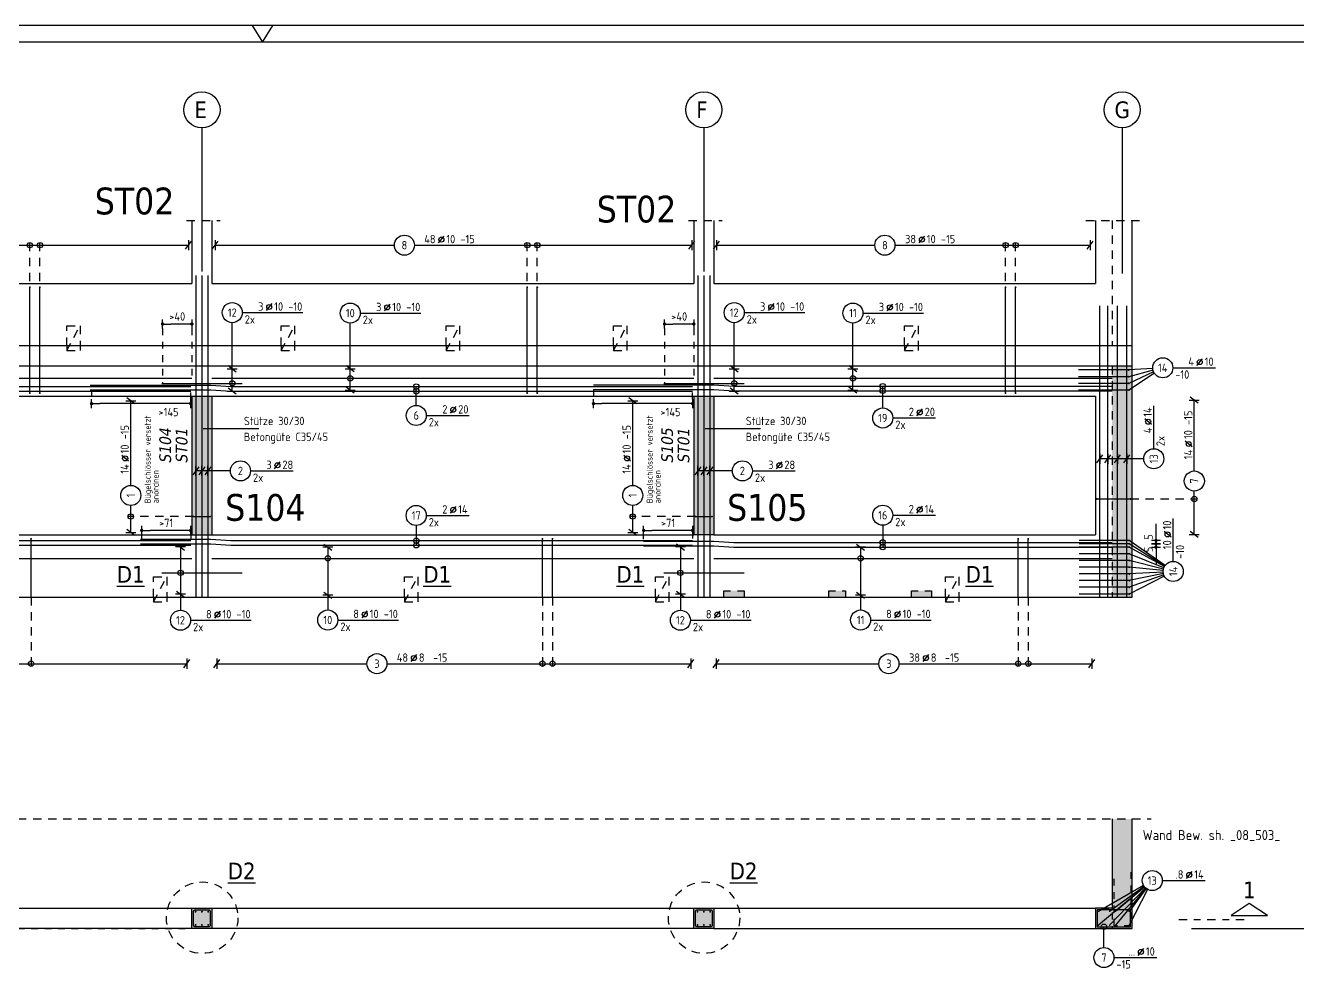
# Model space of a CAD drawing. Extents: x 30.7 to 127.4, y -29 to 23.
# Drawn here: x 66.14 to 85.15, y -3.39 to 10.69 of the extents above; entities that cross this region are included whole.
import ezdxf
from ezdxf.enums import TextEntityAlignment as Align

# ---------------------------------------------------------------- set-up
doc = ezdxf.new("R2010")
doc.units = 0
doc.header["$LTSCALE"] = 0.5
for name, pattern in [('AUSGEZOGEN', [1000.01, 1000, 0.01]), ('DOT', [0.175, 0.05, -0.125]), ('HIDDEN', [0.375, 0.25, -0.125]), ('HIDDEN2', [0.187, 0.125, -0.062]), ('HIDDEN4', [0.12, 0.02, -0.1]), ('PUNKT', [0.175, 0.05, -0.125]), ('STRICHPUNKT2', [0.55, 0.25, -0.125, 0.05, -0.125]), ('VERDECKT', [0.375, 0.25, -0.125])]:
    doc.linetypes.add(name, pattern=pattern)
for name, color, linetype in [('ACHSEN', 7, 'Continuous'), ('AFU', 7, 'Continuous'), ('BETON', 7, 'Continuous'), ('Brüstung EG', 7, 'Continuous'), ('DETAIL', 7, 'Continuous'), ('DRUEBER', 7, 'Continuous'), ('EG', 7, 'Continuous'), ('grau_dunkel', 7, 'Continuous'), ('grau_mittel', 7, 'Continuous'), ('HILFE', 7, 'Continuous'), ('MASSE', 7, 'Continuous'), ('OBJEKT', 7, 'Continuous'), ('RAHMEN', 7, 'Continuous'), ('RND', 7, 'Continuous'), ('SCHNITTE', 7, 'Continuous'), ('SFP_Achsen', 7, 'Continuous'), ('TEXT', 7, 'Continuous'), ('VERDECKT', 7, 'Continuous')]:
    doc.layers.add(name, color=color, linetype=linetype)
doc.layers.add('NOPLOT', color=7, linetype='Continuous', plot=False)
doc.styles.add('helv', font='tahoma.ttf')
doc.styles.add('txt', font='isocp.shx')
doc.linetypes.add('AFU_50K', pattern='A,0.15,["/",Standard,S=0.2,R=0,X=-0.01,Y=-0.1],0.07,["/",Standard,S=0.2,R=0,X=-0.01,Y=-0.1],0.15', length=0.37)
doc.linetypes.add('AFU_50L', pattern='A,0.75,["/",Standard,S=0.2,R=0,X=-0.01,Y=-0.1],0.07,["/",Standard,S=0.2,R=0,X=-0.01,Y=-0.1],0.75', length=1.57)
doc.dimstyles.new('DOT_I', dxfattribs={"dimscale": 0.5, "dimtxt": 0.25, "dimasz": 0.25, "dimexe": 0.1, "dimexo": 0.3, "dimgap": 0.1, "dimtad": 1, "dimdec": 3, "dimzin": 3, "dimtxsty": 'txt', "dimblk": 'DOT', "dimblk1": 'DOT', "dimblk2": 'DOT', "dimsah": 1, "dimcen": 0.1, "dimse1": 1, "dimse2": 1, "dimazin": 0, "dimtfac": 1, "dimtdec": 4, "dimtix": 1, "dimtmove": 2, "dimatfit": 3, "dimfxl": 0, "dimtvp": 1, "dimtolj": 1, "dimtzin": 0, "dimarcsym": 0})

# ---------------------------------------------------------------- blocks, each defined once
blk = doc.blocks.new('lei_gre')
at = {"layer": 'RND', "color": 7, "linetype": 'Continuous'}
for p, q in [((-0.09, -0.12), (0.09, 0.12)), ((0, 0.15), (0, -0.15))]:
    blk.add_line(p, q, dxfattribs=at)
blk = doc.blocks.new('RND_LEI')
at = {"layer": 'RND', "color": 7, "linetype": 'Continuous'}
blk.add_line((1.022, 0.066), (1.19, 0.27), dxfattribs=at)
for centre, radius in [((0, 0), 0.3), ((1.106, 0.168), 0.075)]:
    blk.add_circle(centre, radius, dxfattribs=at)
at = {"layer": 'RND', "color": 7, "linetype": 'Continuous', "style": 'txt'}
blk.add_attdef('POSL', text='', height=0.25, dxfattribs=at).set_placement((0, 0), align=Align.MIDDLE)
blk.add_attdef('ANZ', text='', height=0.25, dxfattribs=at).set_placement((0.931, 0.057), align=Align.RIGHT)
for tag, p in [('DUM', (1.253, 0.057)), ('ABSTD', (1.674, 0.057)), ('POSTXT', (0.374, -0.327))]:
    blk.add_attdef(tag, p, '', height=0.25, dxfattribs=at)
blk = doc.blocks.new('SCHN-1')
at = {"layer": 'SCHNITTE', "color": 5, "linetype": 'Continuous'}
blk.add_lwpolyline([(0.54, 0.125), (0, 0.485), (-0.54, 0.125)], close=True, dxfattribs=at)
at = {"layer": 'SCHNITTE', "color": 6, "linetype": 'Continuous', "style": 'helv'}
blk.add_attdef('SCHN-1', text='', height=0.5, dxfattribs=at).set_placement((0, 0.635), align=Align.CENTER)
blk = doc.blocks.new('DOT')
at = {"layer": 'MASSE', "color": 7, "linetype": 'Continuous'}
for p, q in [((0, 0), (-1, 0)), ((0, 0.54), (0, -0.54))]:
    blk.add_line(p, q, dxfattribs=at)
at = {"layer": 'MASSE', "color": 7, "linetype": 'Continuous', "const_width": 0.2}
blk.add_lwpolyline([(-0.1, 0, 1), (0.1, 0, 1)], format="xyb", close=True, dxfattribs=at)
blk = doc.blocks.new('*D31')
at = {"layer": 'DEFPOINTS', "color": 0, "linetype": 'AUSGEZOGEN', "transparency": 16777216}
for p in [(68.188, 6.231), (68.188, 6.231), (68.626, 6.231)]:
    blk.add_point(p, dxfattribs=at)
at = {"layer": 'MASSE', "color": 0, "linetype": 'AUSGEZOGEN', "lineweight": -2, "transparency": 16777216}
blk.add_line((68.501, 6.231), (68.313, 6.231), dxfattribs=at)
at = {"layer": 'MASSE', "color": 0, "linetype": 'AUSGEZOGEN', "lineweight": -2, "transparency": 16777216, "xscale": 0.125, "yscale": 0.125, "zscale": 0.125, "rotation": 180}
blk.add_blockref('DOT', (68.188, 6.231), dxfattribs=at)
at = {"layer": 'MASSE', "color": 0, "linetype": 'AUSGEZOGEN', "lineweight": -2, "transparency": 16777216, "xscale": 0.125, "yscale": 0.125, "zscale": 0.125}
blk.add_blockref('DOT', (68.626, 6.231), dxfattribs=at)
at = {"layer": 'MASSE', "color": 0, "linetype": 'AUSGEZOGEN', "transparency": 16777216, "insert": (68.407, 6.343), "char_height": 0.125, "attachment_point": 5, "style": 'txt'}
blk.add_mtext('\\A1;>40', dxfattribs=at)
blk = doc.blocks.new('*D32')
at = {"layer": 'DEFPOINTS', "color": 0, "linetype": 'AUSGEZOGEN', "transparency": 16777216}
for p in [(75.688, 6.231), (75.688, 6.231), (76.126, 6.231)]:
    blk.add_point(p, dxfattribs=at)
at = {"layer": 'MASSE', "color": 0, "linetype": 'AUSGEZOGEN', "lineweight": -2, "transparency": 16777216}
blk.add_line((76.001, 6.231), (75.813, 6.231), dxfattribs=at)
at = {"layer": 'MASSE', "color": 0, "linetype": 'AUSGEZOGEN', "lineweight": -2, "transparency": 16777216, "xscale": 0.125, "yscale": 0.125, "zscale": 0.125, "rotation": 180}
blk.add_blockref('DOT', (75.688, 6.231), dxfattribs=at)
at = {"layer": 'MASSE', "color": 0, "linetype": 'AUSGEZOGEN', "lineweight": -2, "transparency": 16777216, "xscale": 0.125, "yscale": 0.125, "zscale": 0.125}
blk.add_blockref('DOT', (76.126, 6.231), dxfattribs=at)
at = {"layer": 'MASSE', "color": 0, "linetype": 'AUSGEZOGEN', "transparency": 16777216, "insert": (75.907, 6.343), "char_height": 0.125, "attachment_point": 5, "style": 'txt'}
blk.add_mtext('\\A1;>40', dxfattribs=at)
blk = doc.blocks.new('*D35')
at = {"layer": 'DEFPOINTS', "color": 0, "linetype": 'AUSGEZOGEN', "transparency": 16777216}
for p in [(75.376, 3.149), (75.376, 3.149), (76.107, 3.149)]:
    blk.add_point(p, dxfattribs=at)
at = {"layer": 'MASSE', "color": 0, "linetype": 'AUSGEZOGEN', "lineweight": -2, "transparency": 16777216}
blk.add_line((75.982, 3.149), (75.501, 3.149), dxfattribs=at)
at = {"layer": 'MASSE', "color": 0, "linetype": 'AUSGEZOGEN', "lineweight": -2, "transparency": 16777216, "xscale": 0.125, "yscale": 0.125, "zscale": 0.125, "rotation": 180}
blk.add_blockref('DOT', (75.376, 3.149), dxfattribs=at)
at = {"layer": 'MASSE', "color": 0, "linetype": 'AUSGEZOGEN', "lineweight": -2, "transparency": 16777216, "xscale": 0.125, "yscale": 0.125, "zscale": 0.125}
blk.add_blockref('DOT', (76.107, 3.149), dxfattribs=at)
at = {"layer": 'MASSE', "color": 0, "linetype": 'AUSGEZOGEN', "transparency": 16777216, "insert": (75.741, 3.261), "char_height": 0.125, "attachment_point": 5, "style": 'txt'}
blk.add_mtext('\\A1;>71', dxfattribs=at)
blk = doc.blocks.new('*D36')
at = {"layer": 'DEFPOINTS', "color": 0, "linetype": 'AUSGEZOGEN', "transparency": 16777216}
for p in [(67.876, 3.149), (67.876, 3.149), (68.607, 3.149)]:
    blk.add_point(p, dxfattribs=at)
at = {"layer": 'MASSE', "color": 0, "linetype": 'AUSGEZOGEN', "lineweight": -2, "transparency": 16777216}
blk.add_line((68.482, 3.149), (68.001, 3.149), dxfattribs=at)
at = {"layer": 'MASSE', "color": 0, "linetype": 'AUSGEZOGEN', "lineweight": -2, "transparency": 16777216, "xscale": 0.125, "yscale": 0.125, "zscale": 0.125, "rotation": 180}
blk.add_blockref('DOT', (67.876, 3.149), dxfattribs=at)
at = {"layer": 'MASSE', "color": 0, "linetype": 'AUSGEZOGEN', "lineweight": -2, "transparency": 16777216, "xscale": 0.125, "yscale": 0.125, "zscale": 0.125}
blk.add_blockref('DOT', (68.607, 3.149), dxfattribs=at)
at = {"layer": 'MASSE', "color": 0, "linetype": 'AUSGEZOGEN', "transparency": 16777216, "insert": (68.241, 3.261), "char_height": 0.125, "attachment_point": 5, "style": 'txt'}
blk.add_mtext('\\A1;>71', dxfattribs=at)
blk = doc.blocks.new('*D38')
at = {"layer": 'DEFPOINTS', "color": 0, "linetype": 'AUSGEZOGEN', "transparency": 16777216}
for p in [(83.032, 2.949), (83.032, 2.899), (83.032, 2.899)]:
    blk.add_point(p, dxfattribs=at)
at = {"layer": 'MASSE', "color": 0, "linetype": 'AUSGEZOGEN', "lineweight": -2, "transparency": 16777216}
for p, q in [((83.032, 3.074), (83.032, 3.199)), ((83.032, 2.949), (83.032, 2.899)), ((83.032, 2.774), (83.032, 2.649))]:
    blk.add_line(p, q, dxfattribs=at)
at = {"layer": 'MASSE', "color": 0, "linetype": 'AUSGEZOGEN', "lineweight": -2, "transparency": 16777216, "xscale": 0.125, "yscale": 0.125, "zscale": 0.125}
for p, rotation in [((83.032, 2.949), 270), ((83.032, 2.899), 90)]:
    blk.add_blockref('DOT', p, dxfattribs=dict(at, rotation=rotation))
at = {"layer": 'MASSE', "color": 0, "linetype": 'AUSGEZOGEN', "transparency": 16777216, "insert": (82.92, 2.864), "char_height": 0.125, "attachment_point": 5, "rotation": 90, "style": 'txt'}
blk.add_mtext('\\A1;5', dxfattribs=at)
blk = doc.blocks.new('*D39')
at = {"layer": 'DEFPOINTS', "color": 0, "linetype": 'AUSGEZOGEN', "transparency": 16777216}
for p in [(83.032, 2.999), (83.032, 2.999), (83.032, 2.949)]:
    blk.add_point(p, dxfattribs=at)
at = {"layer": 'MASSE', "color": 0, "linetype": 'AUSGEZOGEN', "lineweight": -2, "transparency": 16777216}
for p, q in [((83.032, 3.124), (83.032, 3.249)), ((83.032, 2.949), (83.032, 2.999)), ((83.032, 2.824), (83.032, 2.699))]:
    blk.add_line(p, q, dxfattribs=at)
at = {"layer": 'MASSE', "color": 0, "linetype": 'AUSGEZOGEN', "lineweight": -2, "transparency": 16777216, "xscale": 0.125, "yscale": 0.125, "zscale": 0.125}
for p, rotation in [((83.032, 2.999), 270), ((83.032, 2.949), 90)]:
    blk.add_blockref('DOT', p, dxfattribs=dict(at, rotation=rotation))
at = {"layer": 'MASSE', "color": 0, "linetype": 'AUSGEZOGEN', "transparency": 16777216, "insert": (82.92, 3.051), "char_height": 0.125, "attachment_point": 5, "rotation": 90, "style": 'txt'}
blk.add_mtext('\\A1;5', dxfattribs=at)
blk = doc.blocks.new('*D40')
at = {"layer": 'DEFPOINTS', "color": 0, "linetype": 'AUSGEZOGEN', "transparency": 16777216}
for p in [(74.626, 5.043), (74.626, 5.043), (76.107, 5.043)]:
    blk.add_point(p, dxfattribs=at)
at = {"layer": 'MASSE', "color": 0, "linetype": 'AUSGEZOGEN', "lineweight": -2, "transparency": 16777216}
blk.add_line((75.982, 5.043), (74.751, 5.043), dxfattribs=at)
at = {"layer": 'MASSE', "color": 0, "linetype": 'AUSGEZOGEN', "lineweight": -2, "transparency": 16777216, "xscale": 0.125, "yscale": 0.125, "zscale": 0.125, "rotation": 180}
blk.add_blockref('DOT', (74.626, 5.043), dxfattribs=at)
at = {"layer": 'MASSE', "color": 0, "linetype": 'AUSGEZOGEN', "lineweight": -2, "transparency": 16777216, "xscale": 0.125, "yscale": 0.125, "zscale": 0.125}
blk.add_blockref('DOT', (76.107, 5.043), dxfattribs=at)
at = {"layer": 'MASSE', "color": 0, "linetype": 'AUSGEZOGEN', "transparency": 16777216, "insert": (75.777, 4.916), "char_height": 0.125, "attachment_point": 5, "style": 'txt'}
blk.add_mtext('\\A1;>145', dxfattribs=at)
blk = doc.blocks.new('*D41')
at = {"layer": 'DEFPOINTS', "color": 0, "linetype": 'AUSGEZOGEN', "transparency": 16777216}
for p in [(67.126, 5.043), (67.126, 5.043), (68.607, 5.043)]:
    blk.add_point(p, dxfattribs=at)
at = {"layer": 'MASSE', "color": 0, "linetype": 'AUSGEZOGEN', "lineweight": -2, "transparency": 16777216}
blk.add_line((68.482, 5.043), (67.251, 5.043), dxfattribs=at)
at = {"layer": 'MASSE', "color": 0, "linetype": 'AUSGEZOGEN', "lineweight": -2, "transparency": 16777216, "xscale": 0.125, "yscale": 0.125, "zscale": 0.125, "rotation": 180}
blk.add_blockref('DOT', (67.126, 5.043), dxfattribs=at)
at = {"layer": 'MASSE', "color": 0, "linetype": 'AUSGEZOGEN', "lineweight": -2, "transparency": 16777216, "xscale": 0.125, "yscale": 0.125, "zscale": 0.125}
blk.add_blockref('DOT', (68.607, 5.043), dxfattribs=at)
at = {"layer": 'MASSE', "color": 0, "linetype": 'AUSGEZOGEN', "transparency": 16777216, "insert": (68.277, 4.916), "char_height": 0.125, "attachment_point": 5, "style": 'txt'}
blk.add_mtext('\\A1;>145', dxfattribs=at)
blk = doc.blocks.new('A1-57-0')
at = {"layer": 'RAHMEN'}
blk.add_line((137.9, 59.4), (0, 59.4), dxfattribs=at)
at = {"layer": 'RAHMEN', "color": 7, "linetype": 'Continuous'}
for p, q in [((59.14, 59.4), (59.45, 58.9)), ((59.45, 58.9), (59.76, 59.4))]:
    blk.add_line(p, q, dxfattribs=at)
at = {"layer": 'RAHMEN', "color": 5}
blk.add_line((137.4, 58.9), (2, 58.9), dxfattribs=at)

msp = doc.modelspace()

# ---------------------------------------------------------------- hatches: boundary and pattern name
at = {"layer": 'EG', "linetype": 'AUSGEZOGEN'}
h = msp.add_hatch(dxfattribs=at)
h.set_pattern_fill('DOTS', scale=0.8, double=1)
h.set_pattern_definition([(0, (-34.909254, 358.36266), (0.025, 0.05), [0, -0.05])])
h.paths.add_polyline_path([(76.4257, -2.4939), (76.1257, -2.4939), (76.1257, -2.7939), (76.4257, -2.7939)])
h.paths.add_polyline_path([(68.6257, -2.7939), (68.9257, -2.7939), (68.9257, -2.4939), (68.6257, -2.4939)])
h.paths.add_polyline_path([(61.1257, -2.7939), (61.4257, -2.7939), (61.4257, -2.4939), (61.1257, -2.4939)])
h.paths.add_polyline_path([(53.6257, -2.7939), (53.9257, -2.7939), (53.9257, -2.4939), (53.6257, -2.4939)])
h.paths.add_polyline_path([(47.3757, -2.7939), (47.6757, -2.7939), (47.6757, -2.4939), (47.3757, -2.4939)])
h.paths.add_polyline_path([(82.6757, -1.159), (82.3757, -1.159), (82.3757, -2.7939), (82.6757, -2.7939)])
h.paths.add_polyline_path([(43.9107, -1.159), (43.7007, -1.159), (43.7007, -2.7939), (43.9107, -2.7939)])
at = {"layer": 'grau_dunkel'}
for points in [[(68.6257, 3.0836), (68.9257, 3.0836), (68.9257, 5.1536), (68.6257, 5.1536)], [(76.1257, 3.0836), (76.4257, 3.0836), (76.4257, 5.1536), (76.1257, 5.1536)]]:
    msp.add_hatch(color=21, dxfattribs=at).paths.add_polyline_path(points)
at = {"layer": 'grau_mittel'}
msp.add_hatch(color=61, dxfattribs=at).paths.add_polyline_path([(82.3757, 2.1536), (82.6757, 2.1536), (82.6757, 5.6036), (82.3757, 5.6036)])
h = msp.add_hatch(color=61, dxfattribs=at)
h.paths.add_polyline_path([(76.5757, 2.2486), (76.5757, 2.1536), (76.8757, 2.1536), (76.8757, 2.2486)])
h.paths.add_polyline_path([(78.3907, 2.1536), (78.3907, 2.2486), (78.1407, 2.2486), (78.1407, 2.1536)])
h.paths.add_polyline_path([(79.6757, 2.1536), (79.6757, 2.2486), (79.3757, 2.2486), (79.3757, 2.1536)])

# ---------------------------------------------------------------- linework, layer by layer
at = {"layer": 'ACHSEN', "color": 140, "linetype": 'AUSGEZOGEN'}
for p, q in [((68.7757, 9.1586), (68.7757, 7.0132)), ((76.2757, 9.1586), (76.2757, 7.0132)), ((82.5257, 9.1586), (82.5257, 6.9832)), ((83.5636, -2.7939), (85.4257, -2.7939))]:
    msp.add_line(p, q, dxfattribs=at)
at = {"layer": 'AFU', "color": 8, "linetype": 'AFU_50L'}
for p, q in [((82.6757, 5.9036), (43.7007, 5.9036)), ((82.6757, 5.6036), (47.4007, 5.6036)), ((47.4007, 2.1536), (82.6757, 2.1536))]:
    msp.add_line(p, q, dxfattribs=at)
at = {"layer": 'AFU', "color": 8, "linetype": 'AFU_50K'}
for p, q in [((68.6257, 5.1536), (68.9257, 5.1536)), ((76.1257, 5.1536), (76.4257, 5.1536)), ((68.6257, 3.0836), (68.9257, 3.0836)), ((76.4257, 3.0836), (76.1257, 3.0836))]:
    msp.add_line(p, q, dxfattribs=at)
at = {"layer": 'BETON', "color": 6, "linetype": 'AUSGEZOGEN'}
for p, q in [((68.6257, 7.7769), (68.6257, 6.8336)), ((68.9257, 7.7769), (68.9257, 6.8336)), ((76.1257, 7.7769), (76.1257, 6.8336)), ((76.4257, 7.7769), (76.4257, 6.8336)), ((82.1257, 7.7769), (82.1257, 6.8336)), ((82.6757, 2.1536), (82.6757, 7.7769)), ((61.4257, 6.8336), (68.6257, 6.8336)), ((68.9257, 6.8336), (76.1257, 6.8336)), ((76.4257, 6.8336), (82.1257, 6.8336)), ((61.4257, 5.1536), (68.6257, 5.1536)), ((68.6257, 5.1536), (68.6257, 3.0836)), ((68.9257, 5.1536), (68.9257, 3.0836)), ((68.9257, 5.1536), (76.1257, 5.1536)), ((76.1257, 5.1536), (76.1257, 3.0836)), ((76.4257, 5.1536), (76.4257, 3.0836)), ((76.4257, 5.1536), (82.1257, 5.1536)), ((82.1257, 5.1536), (82.1257, 3.0836)), ((61.4257, 3.0836), (68.6257, 3.0836)), ((68.9257, 3.0836), (76.1257, 3.0836)), ((76.4257, 3.0836), (82.1257, 3.0836))]:
    msp.add_line(p, q, dxfattribs=at)
at = {"layer": 'BETON', "color": 6, "linetype": 'AUSGEZOGEN', "lineweight": -2}
msp.add_lwpolyline([(82.3757, -1.159), (82.3757, -2.4939), (82.1257, -2.4939), (82.1257, -2.7939), (82.6757, -2.7939), (82.6757, -1.159)], dxfattribs=at)
for points in [[(68.6257, -2.4939), (68.9257, -2.4939), (68.9257, -2.7939), (68.6257, -2.7939)], [(76.1257, -2.4939), (76.4257, -2.4939), (76.4257, -2.7939), (76.1257, -2.7939)]]:
    msp.add_lwpolyline(points, close=True, dxfattribs=at)
at = {"layer": 'Brüstung EG', "color": 102, "linetype": 'DOT'}
for p, q in [((61.4257, -2.4939), (68.6257, -2.4939)), ((68.9257, -2.4939), (76.1257, -2.4939)), ((76.4257, -2.4939), (82.3757, -2.4939)), ((61.4257, -2.7939), (68.6257, -2.7939)), ((76.1257, -2.7939), (68.9257, -2.7939)), ((76.4257, -2.7939), (82.3757, -2.7939))]:
    msp.add_line(p, q, dxfattribs=at)
at = {"layer": 'DETAIL', "color": 102, "linetype": 'VERDECKT'}
for centre in [(68.7791, -2.6347), (76.2791, -2.6347)]:
    msp.add_circle(centre, 0.5334, dxfattribs=at)
at = {"layer": 'DRUEBER', "color": 7, "linetype": 'DOT'}
for p, q in [((76.5757, 2.1536), (76.5757, 2.2486)), ((76.5757, 2.2486), (76.8757, 2.2486)), ((76.8757, 2.2486), (76.8757, 2.1536)), ((78.1407, 2.1536), (78.1407, 2.2486)), ((78.1407, 2.2486), (78.3907, 2.2486)), ((78.3907, 2.2486), (78.3907, 2.1536)), ((79.3757, 2.1536), (79.3757, 2.2486)), ((79.3757, 2.2486), (79.6757, 2.2486)), ((79.6757, 2.2486), (79.6757, 2.1536))]:
    msp.add_line(p, q, dxfattribs=at)
at = {"layer": 'DRUEBER', "color": 7, "linetype": 'PUNKT', "lineweight": -2}
msp.add_lwpolyline([(82.3757, -1.159), (82.3757, -2.7939), (82.6757, -2.7939), (82.6757, -1.159)], dxfattribs=at)
for points in [[(68.6257, -2.4939), (68.9257, -2.4939), (68.9257, -2.7939), (68.6257, -2.7939)], [(76.1257, -2.4939), (76.4257, -2.4939), (76.4257, -2.7939), (76.1257, -2.7939)]]:
    msp.add_lwpolyline(points, close=True, dxfattribs=at)
at = {"layer": 'grau_mittel', "color": 61}
for points in [[(68.6257, -2.4939), (68.9257, -2.4939), (68.6257, -2.7939), (68.9257, -2.7939)], [(76.1257, -2.4939), (76.4257, -2.4939), (76.1257, -2.7939), (76.4257, -2.7939)], [(82.1257, -2.4939), (82.6757, -2.4939), (82.1257, -2.7939), (82.6757, -2.7939)]]:
    msp.add_solid(points, dxfattribs=at)
at = {"layer": 'HILFE', "color": 102, "linetype": 'HIDDEN'}
for p, q in [((68.5469, 7.7769), (69.0469, 7.7769)), ((76.0469, 7.7769), (76.5469, 7.7769)), ((81.9851, 7.7769), (82.7969, 7.7769)), ((43.3015, -1.159), (82.9617, -1.159))]:
    msp.add_line(p, q, dxfattribs=at)
at = {"layer": 'HILFE', "color": 102, "linetype": 'AUSGEZOGEN'}
for p, q in [((69.6242, 4.6633), (68.7956, 4.6633)), ((77.1242, 4.6633), (76.2956, 4.6633))]:
    msp.add_line(p, q, dxfattribs=at)
at = {"layer": 'MASSE', "color": 7, "linetype": 'HIDDEN4'}
for p, q in [((68.1882, 6.1633), (68.1882, 5.3443)), ((68.6257, 6.1633), (68.6257, 5.4211)), ((75.6882, 6.1633), (75.6882, 5.3443)), ((76.1257, 6.1633), (76.1257, 5.4211)), ((67.1257, 5.2532), (67.1257, 5.1103)), ((68.6073, 5.1103), (68.6073, 5.2272)), ((74.6257, 5.2532), (74.6257, 5.1103)), ((76.1073, 5.1103), (76.1073, 5.2272)), ((67.8757, 3.0188), (67.8757, 3.0813)), ((68.6073, 3.0836), (68.6073, 3.0266)), ((75.3757, 3.0188), (75.3757, 3.0813)), ((76.1073, 3.0836), (76.1073, 3.0266)), ((68.6132, 2.7217), (68.6132, 2.7217))]:
    msp.add_line(p, q, dxfattribs=at)
at = {"layer": 'OBJEKT', "color": 7, "linetype": 'AUSGEZOGEN'}
for p, q in [((61.4257, -2.4939), (68.6257, -2.4939)), ((68.9257, -2.4939), (76.1257, -2.4939)), ((76.4257, -2.4939), (82.1257, -2.4939)), ((68.6257, -2.7939), (61.4257, -2.7939)), ((76.1257, -2.7939), (68.9257, -2.7939)), ((76.4257, -2.7939), (82.1257, -2.7939))]:
    msp.add_line(p, q, dxfattribs=at)
at = {"layer": 'RND', "color": 102, "linetype": 'VERDECKT'}
for p, q in [((66.2042, 6.4199), (66.2042, 7.458)), ((66.3542, 6.4199), (66.3542, 7.458)), ((73.6364, 6.4199), (73.6364, 7.458)), ((73.7864, 6.4199), (73.7864, 7.458)), ((80.7833, 6.4199), (80.7833, 7.458)), ((80.9333, 6.4199), (80.9333, 7.458)), ((82.6494, 3.6186), (83.6538, 3.6186)), ((68.6507, 3.3562), (67.6624, 3.3562)), ((76.1507, 3.3562), (75.1624, 3.3562)), ((66.2226, 2.1536), (66.2226, 1.1087)), ((73.8636, 2.1536), (73.8636, 1.1087)), ((74.0136, 2.1536), (74.0136, 1.1087)), ((80.9723, 2.1536), (80.9723, 1.1087)), ((81.1223, 2.1536), (81.1223, 1.1087))]:
    msp.add_line(p, q, dxfattribs=at)
at = {"layer": 'RND', "color": 7, "linetype": 'AUSGEZOGEN'}
for p, q in [((64.5781, 7.408), (68.5727, 7.408)), ((68.9735, 7.408), (71.6509, 7.408)), ((71.9509, 7.408), (76.0979, 7.408)), ((76.4653, 7.408), (78.8303, 7.408)), ((79.1303, 7.408), (82.0484, 7.408)), ((69.379, 6.4007), (70.2852, 6.4007)), ((71.1421, 6.3943), (72.0483, 6.3943)), ((76.879, 6.4007), (77.7852, 6.4007)), ((78.6532, 6.3943), (79.5595, 6.3943)), ((69.229, 5.5591), (69.229, 6.2507)), ((70.9921, 5.5603), (70.9921, 6.2443)), ((76.729, 5.5591), (76.729, 6.2507)), ((78.5032, 5.5603), (78.5032, 6.2443)), ((69.229, 5.228), (69.229, 5.5591)), ((70.9921, 5.2433), (70.9921, 5.5603)), ((76.729, 5.228), (76.729, 5.5591)), ((78.5032, 5.2433), (78.5032, 5.5603)), ((83.2829, 5.5774), (83.9229, 5.5774)), ((67.7124, 3.8213), (67.7124, 5.0835)), ((75.2124, 3.8213), (75.2124, 5.0835)), ((82.9985, 4.3693), (82.9985, 5.0093)), ((83.6038, 4.0363), (83.6038, 5.0956)), ((72.1284, 4.8656), (72.7684, 4.8656)), ((79.0987, 4.8274), (79.7387, 4.8274)), ((69.5013, 4.0372), (70.1413, 4.0372)), ((77.0013, 4.0372), (77.6413, 4.0372)), ((83.6038, 3.087), (83.6038, 3.7363)), ((67.7124, 3.1176), (67.7124, 3.5213)), ((75.2124, 3.1176), (75.2124, 3.5213)), ((72.1278, 3.372), (72.7678, 3.372)), ((79.0982, 3.3754), (79.7382, 3.3754)), ((83.2891, 2.686), (83.2891, 3.326)), ((68.4559, 2.9011), (68.4559, 2.1967)), ((70.6564, 2.8981), (70.6564, 2.1821)), ((75.925, 2.9011), (75.925, 2.1967)), ((78.6178, 2.8981), (78.6178, 2.1821)), ((68.4559, 2.1967), (68.4559, 1.9569)), ((70.6564, 2.1821), (70.6564, 1.9609)), ((75.925, 2.1967), (75.925, 1.9569)), ((78.6178, 2.1821), (78.6178, 1.9609)), ((68.6059, 1.8069), (69.5122, 1.8069)), ((70.8064, 1.8109), (71.7126, 1.8109)), ((76.075, 1.8069), (76.9813, 1.8069)), ((78.7678, 1.8109), (79.674, 1.8109)), ((64.5652, 1.1587), (68.5509, 1.1587)), ((68.9992, 1.1587), (71.2407, 1.1587)), ((71.5407, 1.1587), (76.0797, 1.1587)), ((76.4615, 1.1587), (78.8903, 1.1587)), ((79.1903, 1.1587), (82.0716, 1.1587)), ((83.1261, -2.0801), (83.7661, -2.0801)), ((82.4039, -3.23), (83.0439, -3.23))]:
    msp.add_line(p, q, dxfattribs=at)
at = {"layer": 'RND', "color": 102, "linetype": 'AUSGEZOGEN'}
for p, q in [((82.9832, 5.5677), (82.6241, 5.5443)), ((82.9878, 5.5394), (82.6241, 5.4443)), ((82.9965, 5.5149), (82.6241, 5.3443)), ((83.0074, 5.4952), (82.6241, 5.2443)), ((71.9784, 5.0156), (71.9784, 5.2972)), ((78.9487, 4.9774), (78.9487, 5.3032)), ((82.8485, 4.2193), (82.1906, 4.2193)), ((69.2013, 4.0372), (68.6857, 4.0372)), ((76.7013, 4.0372), (76.1857, 4.0372)), ((71.9778, 3.222), (71.9778, 2.9266)), ((78.9482, 3.2254), (78.9482, 2.8988)), ((83.1665, 2.6224), (82.6324, 2.999)), ((83.1621, 2.6159), (82.6324, 2.949)), ((83.1578, 2.6086), (82.6324, 2.899)), ((83.1498, 2.5918), (82.6324, 2.799)), ((83.1435, 2.5721), (82.6324, 2.699)), ((83.1398, 2.5503), (82.6324, 2.599)), ((83.1393, 2.5276), (82.6324, 2.499)), ((83.1423, 2.5054), (82.6324, 2.399)), ((83.148, 2.4851), (82.6324, 2.299)), ((83.1557, 2.4675), (82.6324, 2.199)), ((82.8461, -2.1548), (82.1739, -2.5412)), ((82.8608, -2.1759), (82.1739, -2.7466)), ((82.8546, -2.168), (82.3385, -2.5412)), ((82.8724, -2.1884), (82.3385, -2.7466)), ((82.8612, -2.1764), (82.4261, -2.5412)), ((82.8807, -2.1957), (82.4261, -2.7466)), ((82.8858, -2.1998), (82.6281, -2.5412)), ((82.9067, -2.213), (82.6281, -2.7466)), ((82.2539, -3.08), (82.2539, -2.7689))]:
    msp.add_line(p, q, dxfattribs=at)
at = {"layer": 'RND', "color": 1, "linetype": 'AUSGEZOGEN'}
for points in [[(68.6857, 6.9536), (68.6857, 2.1536)], [(68.7757, 6.9536), (68.7757, 2.1536)], [(68.8657, 6.9536), (68.8657, 2.1536)], [(76.1857, 6.9536), (76.1857, 2.1536)], [(76.2757, 6.9536), (76.2757, 2.1536)], [(76.3657, 6.9536), (76.3657, 2.1536)], [(66.2042, 5.1992), (66.2042, 6.7792)], [(66.3542, 5.1992), (66.3542, 6.7792)], [(73.6364, 5.1992), (73.6364, 6.7792)], [(73.7864, 5.1992), (73.7864, 6.7792)], [(80.7833, 5.1992), (80.7833, 6.7792)], [(80.9333, 5.1992), (80.9333, 6.7792)], [(82.1906, 2.1536), (82.1906, 6.5036)], [(82.31, 2.1536), (82.31, 6.5036)], [(82.4582, 2.1536), (82.4582, 6.5036)], [(82.594, 2.1536), (82.594, 6.5036)], [(82.6241, 5.5443), (81.8741, 5.5443)], [(61.4257, 5.4211), (68.6257, 5.4211)], [(68.1757, 5.3443), (69.3757, 5.3443)], [(68.9257, 5.4211), (76.1257, 5.4211)], [(74.6257, 5.3232), (76.4257, 5.3232), (76.7257, 5.3032), (82.3757, 5.3032)], [(75.6757, 5.3443), (76.8757, 5.3443)], [(76.4257, 5.4211), (82.3757, 5.4211)], [(82.6241, 5.4443), (81.8741, 5.4443)], [(82.6241, 5.3443), (81.8741, 5.3443)], [(59.6073, 5.3172), (61.4073, 5.3172), (61.7073, 5.2972), (68.6073, 5.2972)], [(59.6073, 5.2472), (61.4073, 5.2472), (61.7073, 5.2272), (68.6073, 5.2272)], [(67.1073, 5.3172), (68.9073, 5.3172), (69.2073, 5.2972), (76.1073, 5.2972)], [(67.1073, 5.2472), (68.9073, 5.2472), (69.2073, 5.2272), (76.1073, 5.2272)], [(74.6257, 5.2532), (76.4257, 5.2532), (76.7257, 5.2332), (82.3757, 5.2332)], [(82.6241, 5.2443), (81.8741, 5.2443)], [(82.1494, 3.6186), (82.6494, 3.6186)], [(68.6507, 3.3562), (68.9007, 3.3562)], [(76.1507, 3.3562), (76.4007, 3.3562)], [(60.3573, 3.0166), (61.4073, 3.0166), (61.7073, 2.9966), (68.6073, 2.9966)], [(60.3573, 2.9466), (61.4073, 2.9466), (61.7073, 2.9266), (68.6073, 2.9266)], [(66.2226, 2.1536), (66.2226, 3.0236)], [(67.8573, 3.0166), (68.9073, 3.0166), (69.2073, 2.9966), (76.1073, 2.9966)], [(67.8573, 2.9466), (68.9073, 2.9466), (69.2073, 2.9266), (76.1073, 2.9266)], [(73.8636, 2.1536), (73.8636, 3.0236)], [(74.0136, 2.1536), (74.0136, 3.0236)], [(75.3757, 2.9888), (76.4257, 2.9888), (76.7257, 2.9688), (82.3757, 2.9688)], [(75.3757, 2.9188), (76.4257, 2.9188), (76.7257, 2.8988), (82.3757, 2.8988)], [(80.9723, 2.1536), (80.9723, 3.0236)], [(81.1223, 2.1536), (81.1223, 3.0236)], [(82.6324, 2.999), (81.8824, 2.999)], [(82.6324, 2.949), (81.8824, 2.949)], [(82.6324, 2.899), (81.8824, 2.899)], [(61.4257, 2.7314), (68.6257, 2.7314)], [(68.9257, 2.7314), (76.1257, 2.7314)], [(76.4257, 2.7314), (82.3757, 2.7314)], [(82.6324, 2.799), (81.8824, 2.799)], [(82.6324, 2.699), (81.8824, 2.699)], [(68.1757, 2.5153), (69.3757, 2.5153)], [(75.6757, 2.5153), (76.8757, 2.5153)], [(82.6324, 2.599), (81.8824, 2.599)], [(82.6324, 2.499), (81.8824, 2.499)], [(82.6324, 2.399), (81.8824, 2.399)], [(82.6324, 2.299), (81.8824, 2.299)], [(82.6324, 2.199), (81.8824, 2.199)]]:
    msp.add_lwpolyline(points, dxfattribs=at)
at = {"layer": 'RND', "color": 7, "linetype": 'AUSGEZOGEN'}
for points, const_width in [([(66.1972, 6.7792, 1), (66.2112, 6.7792, 1)], 0.014), ([(66.3472, 6.7792, 1), (66.3612, 6.7792, 1)], 0.014), ([(73.6294, 6.7792, 1), (73.6434, 6.7792, 1)], 0.014), ([(73.7794, 6.7792, 1), (73.7934, 6.7792, 1)], 0.014), ([(80.7763, 6.7792, 1), (80.7903, 6.7792, 1)], 0.014), ([(80.9263, 6.7792, 1), (80.9403, 6.7792, 1)], 0.014), ([(82.6311, 5.5443, -1), (82.6171, 5.5443, -1)], 0.014), ([(82.6311, 5.4443, -1), (82.6171, 5.4443, -1)], 0.014), ([(82.6311, 5.3443, -1), (82.6171, 5.3443, -1)], 0.014), ([(66.1972, 5.1992, 1), (66.2112, 5.1992, 1)], 0.014), ([(66.3472, 5.1992, 1), (66.3612, 5.1992, 1)], 0.014), ([(73.6294, 5.1992, 1), (73.6434, 5.1992, 1)], 0.014), ([(73.7794, 5.1992, 1), (73.7934, 5.1992, 1)], 0.014), ([(80.7763, 5.1992, 1), (80.7903, 5.1992, 1)], 0.014), ([(80.9263, 5.1992, 1), (80.9403, 5.1992, 1)], 0.014), ([(82.6311, 5.2443, -1), (82.6171, 5.2443, -1)], 0.014), ([(82.1424, 3.6186, 1), (82.1564, 3.6186, 1)], 0.014), ([(82.6424, 3.6186, 1), (82.6564, 3.6186, 1)], 0.014), ([(68.6444, 3.3562, 1), (68.6569, 3.3562, 1)], 0.0125), ([(68.8944, 3.3562, 1), (68.9069, 3.3562, 1)], 0.0125), ([(76.1444, 3.3562, 1), (76.1569, 3.3562, 1)], 0.0125), ([(76.3944, 3.3562, 1), (76.4069, 3.3562, 1)], 0.0125), ([(66.2156, 3.0236, 1), (66.2296, 3.0236, 1)], 0.014), ([(73.8566, 3.0236, 1), (73.8706, 3.0236, 1)], 0.014), ([(74.0066, 3.0236, 1), (74.0206, 3.0236, 1)], 0.014), ([(80.9653, 3.0236, 1), (80.9793, 3.0236, 1)], 0.014), ([(81.1153, 3.0236, 1), (81.1293, 3.0236, 1)], 0.014), ([(82.6394, 2.999, -1), (82.6254, 2.999, -1)], 0.014), ([(82.6394, 2.949, -1), (82.6254, 2.949, -1)], 0.014), ([(82.6394, 2.899, -1), (82.6254, 2.899, -1)], 0.014), ([(82.6394, 2.799, -1), (82.6254, 2.799, -1)], 0.014), ([(82.6394, 2.699, -1), (82.6254, 2.699, -1)], 0.014), ([(82.6394, 2.599, -1), (82.6254, 2.599, -1)], 0.014), ([(82.6394, 2.499, -1), (82.6254, 2.499, -1)], 0.014), ([(82.6394, 2.399, -1), (82.6254, 2.399, -1)], 0.014), ([(82.6394, 2.299, -1), (82.6254, 2.299, -1)], 0.014), ([(82.6394, 2.199, -1), (82.6254, 2.199, -1)], 0.014), ([(68.6745, -2.5449, 1), (68.6885, -2.5449, 1)], 0.014), ([(68.7687, -2.5449, 1), (68.7827, -2.5449, 1)], 0.014), ([(68.8629, -2.5449, 1), (68.8769, -2.5449, 1)], 0.014), ([(76.1745, -2.5449, 1), (76.1885, -2.5449, 1)], 0.014), ([(76.1745, -2.5449, 1), (76.1885, -2.5449, 1)], 0.014), ([(76.2687, -2.5449, 1), (76.2827, -2.5449, 1)], 0.014), ([(76.2687, -2.5449, 1), (76.2827, -2.5449, 1)], 0.014), ([(76.3629, -2.5449, 1), (76.3769, -2.5449, 1)], 0.014), ([(76.3629, -2.5449, 1), (76.3769, -2.5449, 1)], 0.014), ([(82.1689, -2.5412, 1), (82.1789, -2.5412, 1)], 0.01), ([(82.3335, -2.5412, 1), (82.3435, -2.5412, 1)], 0.01), ([(82.4211, -2.5412, 1), (82.4311, -2.5412, 1)], 0.01), ([(82.6231, -2.5412, 1), (82.6331, -2.5412, 1)], 0.01), ([(68.6745, -2.7429, 1), (68.6885, -2.7429, 1)], 0.014), ([(68.7687, -2.7429, 1), (68.7827, -2.7429, 1)], 0.014), ([(68.8629, -2.7429, 1), (68.8769, -2.7429, 1)], 0.014), ([(76.1745, -2.7429, 1), (76.1885, -2.7429, 1)], 0.014), ([(76.1745, -2.7429, 1), (76.1885, -2.7429, 1)], 0.014), ([(76.2687, -2.7429, 1), (76.2827, -2.7429, 1)], 0.014), ([(76.2687, -2.7429, 1), (76.2827, -2.7429, 1)], 0.014), ([(76.3629, -2.7429, 1), (76.3769, -2.7429, 1)], 0.014), ([(76.3629, -2.7429, 1), (76.3769, -2.7429, 1)], 0.014), ([(82.1689, -2.7466, -1), (82.1789, -2.7466, -1)], 0.01), ([(82.3335, -2.7466, -1), (82.3435, -2.7466, -1)], 0.01), ([(82.4211, -2.7466, -1), (82.4311, -2.7466, -1)], 0.01), ([(82.6231, -2.7466, -1), (82.6331, -2.7466, -1)], 0.01)]:
    msp.add_lwpolyline(points, format="xyb", close=True, dxfattribs=dict(at, const_width=const_width))
at = {"layer": 'RND', "color": 1, "linetype": 'HIDDEN2'}
msp.add_lwpolyline([(82.6554, -1.9539), (82.6554, -2.7539), (82.4054, -2.7539), (82.4054, -1.9539)], dxfattribs=at)
at = {"layer": 'RND', "color": 1, "linetype": 'AUSGEZOGEN', "lineweight": -2}
for points in [[(68.6707, -2.5189), (68.8807, -2.5189, -0.4142136), (68.9007, -2.5389), (68.9007, -2.7489, -0.4142136), (68.8807, -2.7689), (68.6707, -2.7689, -0.4142136), (68.6507, -2.7489), (68.6507, -2.5389, -0.4142136)], [(76.1707, -2.5189), (76.3807, -2.5189, -0.4142136), (76.4007, -2.5389), (76.4007, -2.7489, -0.4142136), (76.3807, -2.7689), (76.1707, -2.7689, -0.4142136), (76.1507, -2.7489), (76.1507, -2.5389, -0.4142136)]]:
    msp.add_lwpolyline(points, format="xyb", close=True, dxfattribs=at)
at = {"layer": 'RND', "color": 1, "linetype": 'AUSGEZOGEN'}
msp.add_lwpolyline([(82.1507, -2.7689), (82.6507, -2.7689), (82.6507, -2.5189), (82.1507, -2.5189)], close=True, dxfattribs=at)
at = {"layer": 'RND', "color": 7, "linetype": 'AUSGEZOGEN'}
for centre in [(66.2042, 7.408), (66.3542, 7.408), (73.6364, 7.408), (73.7864, 7.408), (80.7833, 7.408), (80.9333, 7.408), (69.229, 5.3443), (70.9921, 5.4211), (71.9784, 5.2972), (76.729, 5.3443), (78.5032, 5.4211), (78.9487, 5.3032), (71.9784, 5.2272), (78.9487, 5.2332), (83.6038, 3.6186), (67.7124, 3.3562), (75.2124, 3.3562), (71.9778, 2.9966), (71.9778, 2.9266), (78.9482, 2.9688), (78.9482, 2.8988), (70.6564, 2.7314), (78.6178, 2.7314), (68.4559, 2.5153), (75.925, 2.5153), (66.2226, 1.1587), (73.8636, 1.1587), (74.0136, 1.1587), (80.9723, 1.1587), (81.1223, 1.1587), (82.2539, -2.7689)]:
    msp.add_circle(centre, 0.04, dxfattribs=at)
at = {"layer": 'SCHNITTE', "color": 5, "linetype": 'STRICHPUNKT2'}
msp.add_line((83.3727, -2.6638), (84.4254, -2.6638), dxfattribs=at)
at = {"layer": 'SFP_Achsen', "color": 7, "linetype": 'AUSGEZOGEN'}
for centre in [(68.7757, 9.4291), (76.2757, 9.4291), (82.5257, 9.4291)]:
    msp.add_circle(centre, 0.2705, dxfattribs=at)
at = {"layer": 'VERDECKT', "color": 7, "linetype": 'HIDDEN'}
for p, q in [((82.3757, 7.7769), (82.3757, 5.9036)), ((66.7557, 5.9036), (66.7557, 6.2036)), ((66.7557, 6.2036), (66.9557, 6.2036)), ((66.7557, 5.8336), (66.9557, 6.2036)), ((66.9557, 6.2036), (66.9557, 5.9036)), ((69.9606, 5.9036), (69.9606, 6.2036)), ((69.9606, 6.2036), (70.1606, 6.2036)), ((69.9606, 5.8336), (70.1606, 6.2036)), ((70.1606, 6.2036), (70.1606, 5.9036)), ((72.4257, 5.9036), (72.4257, 6.2036)), ((72.4257, 6.2036), (72.6257, 6.2036)), ((72.4257, 5.8336), (72.6257, 6.2036)), ((72.6257, 6.2036), (72.6257, 5.9036)), ((74.9257, 5.9036), (74.9257, 6.2036)), ((74.9257, 6.2036), (75.1257, 6.2036)), ((74.9257, 5.8336), (75.1257, 6.2036)), ((75.1257, 6.2036), (75.1257, 5.9036)), ((79.2757, 5.9036), (79.2757, 6.2036)), ((79.2757, 6.2036), (79.4757, 6.2036)), ((79.2757, 5.8336), (79.4757, 6.2036)), ((79.4757, 6.2036), (79.4757, 5.9036)), ((66.7557, 5.9036), (66.7557, 5.8336)), ((66.9557, 5.9036), (66.9557, 5.8336)), ((69.9606, 5.9036), (69.9606, 5.8336)), ((70.1606, 5.9036), (70.1606, 5.8336)), ((72.4257, 5.9036), (72.4257, 5.8336)), ((72.6257, 5.9036), (72.6257, 5.8336)), ((74.9257, 5.9036), (74.9257, 5.8336)), ((75.1257, 5.9036), (75.1257, 5.8336)), ((79.2757, 5.9036), (79.2757, 5.8336)), ((79.4757, 5.9036), (79.4757, 5.8336)), ((66.7557, 5.8336), (66.9557, 5.8336)), ((69.9606, 5.8336), (70.1606, 5.8336)), ((72.4257, 5.8336), (72.6257, 5.8336)), ((74.9257, 5.8336), (75.1257, 5.8336)), ((79.2757, 5.8336), (79.4757, 5.8336)), ((82.3757, 5.6036), (82.3757, 2.1536)), ((68.0507, 2.1536), (68.0507, 2.4536)), ((68.0507, 2.4536), (68.2507, 2.4536)), ((68.0507, 2.0836), (68.2507, 2.4536)), ((68.2507, 2.4536), (68.2507, 2.1536)), ((71.8007, 2.1536), (71.8007, 2.4536)), ((71.8007, 2.4536), (72.0007, 2.4536)), ((71.8007, 2.0836), (72.0007, 2.4536)), ((72.0007, 2.4536), (72.0007, 2.1536)), ((75.5507, 2.1536), (75.5507, 2.4536)), ((75.5507, 2.4536), (75.7507, 2.4536)), ((75.5507, 2.0836), (75.7507, 2.4536)), ((75.7507, 2.4536), (75.7507, 2.1536)), ((79.8857, 2.1536), (79.8857, 2.4536)), ((79.8857, 2.4536), (80.0857, 2.4536)), ((79.8857, 2.0836), (80.0857, 2.4536)), ((80.0857, 2.4536), (80.0857, 2.1536)), ((68.0507, 2.1536), (68.0507, 2.0836)), ((68.2507, 2.1536), (68.2507, 2.0836)), ((71.8007, 2.1536), (71.8007, 2.0836)), ((72.0007, 2.1536), (72.0007, 2.0836)), ((75.5507, 2.1536), (75.5507, 2.0836)), ((75.7507, 2.1536), (75.7507, 2.0836)), ((79.8857, 2.1536), (79.8857, 2.0836)), ((80.0857, 2.1536), (80.0857, 2.0836)), ((68.0507, 2.0836), (68.2507, 2.0836)), ((71.8007, 2.0836), (72.0007, 2.0836)), ((75.5507, 2.0836), (75.7507, 2.0836)), ((79.8857, 2.0836), (80.0857, 2.0836))]:
    msp.add_line(p, q, dxfattribs=at)
at = {"layer": 'VERDECKT', "color": 7, "linetype": 'VERDECKT'}
for p, q in [((64.5007, 2.1536), (68.0507, 2.1536)), ((68.2507, 2.1536), (71.8007, 2.1536)), ((72.0007, 2.1536), (75.5507, 2.1536)), ((75.7507, 2.1536), (79.8857, 2.1536)), ((80.0857, 2.1536), (82.3757, 2.1536))]:
    msp.add_line(p, q, dxfattribs=at)

# ---------------------------------------------------------------- block references
at = {"layer": 'RAHMEN', "color": 7, "linetype": 'AUSGEZOGEN', "xscale": 0.5, "yscale": 0.5, "zscale": 0.5}
msp.add_blockref('A1-57-0', (39.9553, -19.0109), dxfattribs=at)
at = {"layer": 'RND', "color": 7, "linetype": 'AUSGEZOGEN', "xscale": 0.5, "yscale": 0.5, "zscale": 0.5}
for p in [(68.5727, 7.408), (68.9735, 7.408), (76.0979, 7.408), (76.4653, 7.408), (82.0484, 7.408), (82.1906, 4.2193), (82.31, 4.2193), (82.4582, 4.2193), (82.594, 4.2193), (68.5509, 1.1587), (68.9992, 1.1587), (76.0797, 1.1587), (76.4615, 1.1587), (82.0716, 1.1587)]:
    msp.add_blockref('lei_gre', p, dxfattribs=at)
for p, values in [((71.8009, 7.408), {'POSL': '8', 'DUM': '10', 'ANZ': '48', 'ABSTD': '-15'}), ((78.9803, 7.408), {'POSL': '8', 'DUM': '10', 'ANZ': '38', 'ABSTD': '-15'}), ((69.229, 6.4007), {'POSL': '12', 'DUM': '10', 'ANZ': '3', 'ABSTD': '-10', 'POSTXT': '2x'}), ((70.9921, 6.3943), {'POSL': '10', 'DUM': '10', 'ANZ': '3', 'ABSTD': '-10', 'POSTXT': '2x'}), ((76.729, 6.4007), {'POSL': '12', 'DUM': '10', 'ANZ': '3', 'ABSTD': '-10', 'POSTXT': '2x'}), ((78.5032, 6.3943), {'POSL': '11', 'DUM': '10', 'ANZ': '3', 'ABSTD': '-10', 'POSTXT': '2x'}), ((83.1329, 5.5774), {'POSL': '14', 'DUM': '10', 'ANZ': '4', 'POSTXT': '-10'}), ((71.9784, 4.8656), {'POSL': '6', 'DUM': '20', 'ANZ': '2', 'POSTXT': '2x'}), ((78.9487, 4.8274), {'POSL': '19', 'DUM': '20', 'ANZ': '2', 'POSTXT': '2x'}), ((69.3513, 4.0372), {'POSL': '2', 'DUM': '28', 'ANZ': '3', 'POSTXT': '2x'}), ((76.8513, 4.0372), {'POSL': '2', 'DUM': '28', 'ANZ': '3', 'POSTXT': '2x'}), ((71.9778, 3.372), {'POSL': '17', 'DUM': '14', 'ANZ': '2', 'POSTXT': '2x'}), ((78.9482, 3.3754), {'POSL': '16', 'DUM': '14', 'ANZ': '2', 'POSTXT': '2x'}), ((68.4559, 1.8069), {'POSL': '12', 'DUM': '10', 'ANZ': '8', 'ABSTD': '-10', 'POSTXT': '2x'}), ((70.6564, 1.8109), {'POSL': '10', 'DUM': '10', 'ANZ': '8', 'ABSTD': '-10', 'POSTXT': '2x'}), ((75.925, 1.8069), {'POSL': '12', 'DUM': '10', 'ANZ': '8', 'ABSTD': '-10', 'POSTXT': '2x'}), ((78.6178, 1.8109), {'POSL': '11', 'DUM': '10', 'ANZ': '8', 'ABSTD': '-10', 'POSTXT': '2x'}), ((71.3907, 1.1587), {'POSL': '3', 'DUM': '8', 'ANZ': '48', 'ABSTD': '-15'}), ((79.0403, 1.1587), {'POSL': '3', 'DUM': '8', 'ANZ': '38', 'ABSTD': '-15'}), ((82.9761, -2.0801), {'POSL': '13', 'DUM': '14', 'ANZ': '.8'}), ((82.2539, -3.23), {'POSL': '7', 'DUM': '10', 'ANZ': '...', 'POSTXT': '-15'})]:
    msp.add_blockref('RND_LEI', p, dxfattribs=at).add_auto_attribs(values)
for p, rotation in [((69.229, 5.5591), 90), ((70.9921, 5.5603), 90), ((76.729, 5.5591), 90), ((78.5032, 5.5603), 90), ((69.229, 5.228), 90), ((70.9921, 5.2433), 90), ((76.729, 5.228), 90), ((78.5032, 5.2433), 90), ((83.6038, 5.0956), 90), ((67.7124, 5.0835), 90), ((75.2124, 5.0835), 90), ((67.7124, 3.1176), 90), ((75.2124, 3.1176), 90), ((83.6038, 3.087), 90), ((68.4559, 2.9011), 270), ((70.6564, 2.8981), 270), ((75.925, 2.9011), 270), ((78.6178, 2.8981), 270), ((68.4559, 2.1967), 270), ((70.6564, 2.1821), 270), ((75.925, 2.1967), 270), ((78.6178, 2.1821), 270)]:
    msp.add_blockref('lei_gre', p, dxfattribs=dict(at, rotation=rotation))
at = {"layer": 'RND', "color": 7, "linetype": 'AUSGEZOGEN', "xscale": 0.5, "yscale": 0.5, "zscale": 0.5, "rotation": 90}
for p, values in [((82.9985, 4.2193), {'POSL': '13', 'DUM': '14', 'ANZ': '4', 'POSTXT': '2x'}), ((83.6038, 3.8863), {'POSL': '7', 'DUM': '10', 'ANZ': '14', 'ABSTD': '-15'}), ((67.7124, 3.6713), {'POSL': '1', 'DUM': '10', 'ANZ': '14', 'ABSTD': '-15'}), ((75.2124, 3.6713), {'POSL': '1', 'DUM': '10', 'ANZ': '14', 'ABSTD': '-15'}), ((83.2891, 2.536), {'POSL': '14', 'DUM': '10', 'ANZ': '10', 'POSTXT': '-10'})]:
    msp.add_blockref('RND_LEI', p, dxfattribs=at).add_auto_attribs(values)
at = {"layer": 'RND', "color": 102, "linetype": 'AUSGEZOGEN', "xscale": 0.5, "yscale": 0.5, "zscale": 0.5, "rotation": 180}
for p in [(68.6857, 4.0372), (68.7757, 4.0372), (68.8657, 4.0372), (76.1857, 4.0372), (76.2757, 4.0372), (76.3657, 4.0372)]:
    msp.add_blockref('lei_gre', p, dxfattribs=at)
at = {"layer": 'SCHNITTE', "color": 5, "linetype": 'STRICHPUNKT2', "xscale": 0.5, "yscale": 0.5, "zscale": 0.5}
msp.add_blockref('SCHN-1', (84.4254, -2.6638), dxfattribs=at).add_auto_attribs({'SCHN-1': '1'})

# ---------------------------------------------------------------- texts
at = {"layer": 'NOPLOT', "color": 191, "linetype": 'AUSGEZOGEN', "style": 'helv'}
for s, p in [('ST02', (67.1752, 7.8681)), ('ST02', (74.6752, 7.7472)), ('S104', (69.1237, 3.2924)), ('S105', (76.6237, 3.2924))]:
    msp.add_text(s, height=0.4, dxfattribs=at).set_placement(p)
at = {"layer": 'SFP_Achsen', "color": 6, "linetype": 'AUSGEZOGEN', "style": 'helv'}
for s, p in [('E', (68.6616, 9.3047)), ('F', (76.1616, 9.3047)), ('G', (82.4116, 9.3047))]:
    msp.add_text(s, height=0.25, dxfattribs=at).set_placement(p)
at = {"layer": 'TEXT', "color": 102, "linetype": 'AUSGEZOGEN', "style": 'txt'}
for s, p in [('Bügelschlösser versetzt', (68.0098, 3.5533)), ('Bügelschlösser versetzt', (75.5098, 3.5533)), ('anordnen', (68.1286, 3.5533)), ('anordnen', (75.6286, 3.5533))]:
    msp.add_text(s, height=0.09, rotation=90, dxfattribs=at).set_placement(p)
at = {"layer": 'TEXT', "color": 7, "linetype": 'AFU_50K', "style": 'txt'}
for s, p in [('Stütze 30/30', (69.4021, 4.7206)), ('Stütze 30/30', (76.9021, 4.7206)), ('Betongüte C35/45', (69.4021, 4.4831)), ('Betongüte C35/45', (76.9021, 4.4831))]:
    msp.add_text(s, height=0.125, dxfattribs=at).set_placement(p)
at = {"layer": 'TEXT', "color": 1, "linetype": 'AUSGEZOGEN', "style": 'helv', "oblique": 10}
for s, p in [('S104', (68.3137, 4.1481)), ('ST01', (68.5584, 4.1481)), ('S105', (75.8137, 4.1481)), ('ST01', (76.0584, 4.1481))]:
    msp.add_text(s, height=0.175, rotation=90, dxfattribs=at).set_placement(p)
at = {"layer": 'TEXT', "color": 6, "linetype": 'AUSGEZOGEN', "style": 'helv'}
for s, p in [('%%uD1', (67.5044, 2.3676)), ('%%uD1', (72.0838, 2.3676)), ('%%uD1', (74.9704, 2.3676)), ('%%uD1', (80.1873, 2.3676)), ('%%UD2', (69.162, -2.0619)), ('%%UD2', (76.662, -2.0619))]:
    msp.add_text(s, height=0.25, dxfattribs=at).set_placement(p)
at = {"layer": 'TEXT', "color": 1, "linetype": 'AUSGEZOGEN', "style": 'txt'}
msp.add_text('Wand Bew. sh. _08_503_', height=0.15, dxfattribs=at).set_placement((82.8329, -1.4762))

# ---------------------------------------------------------------- dimensions: what is measured, and where the dimension line sits
at = {"layer": 'MASSE', "color": 7, "linetype": 'AUSGEZOGEN'}
for base, p1, p2, text, picture, middle in [((68.1882, 6.2308), (68.6257, 6.2308), (68.1882, 6.2308), '>40', '*D31', (68.4069, 6.3433)), ((75.6882, 6.2308), (76.1257, 6.2308), (75.6882, 6.2308), '>40', '*D32', (75.9069, 6.3433)), ((67.8757, 3.1488), (68.6073, 3.1488), (67.8757, 3.1488), '>71', '*D36', (68.2415, 3.2613)), ((75.3757, 3.1488), (76.1073, 3.1488), (75.3757, 3.1488), '>71', '*D35', (75.7415, 3.2613))]:
    dim = msp.add_linear_dim(base=base, p1=p1, p2=p2, text=text, dimstyle='DOT_I', override={"dimdec": 1, "dimlfac": 100}, dxfattribs=at)
    dim.commit()
    dim.dimension.update_dxf_attribs({"geometry": picture, "text_midpoint": middle})
for base, p1, p2, picture, middle in [((67.1257, 5.0428), (68.6073, 5.0428), (67.1257, 5.0428), '*D41', (68.277, 4.9163)), ((74.6257, 5.0428), (76.1073, 5.0428), (74.6257, 5.0428), '*D40', (75.777, 4.9163))]:
    dim = msp.add_linear_dim(base=base, p1=p1, p2=p2, text='>145', dimstyle='DOT_I', override={"dimdec": 1, "dimlfac": 100}, dxfattribs=at)
    dim.commit()
    dim.dimension.update_dxf_attribs({"geometry": picture, "text_midpoint": middle, "dimtype": 160})
for base, p2, picture, middle in [((83.0323, 2.999), (83.0323, 2.999), '*D39', (82.9198, 3.0513)), ((83.0323, 2.899), (83.0323, 2.899), '*D38', (82.9198, 2.8644))]:
    dim = msp.add_linear_dim(base=base, p1=(83.0323, 2.949), p2=p2, angle=90, dimstyle='DOT_I', override={"dimdec": 0, "dimlfac": 100}, dxfattribs=at)
    dim.commit()
    dim.dimension.update_dxf_attribs({"geometry": picture, "text_midpoint": middle, "dimtype": 160})

doc.saveas('drawing.dxf')
